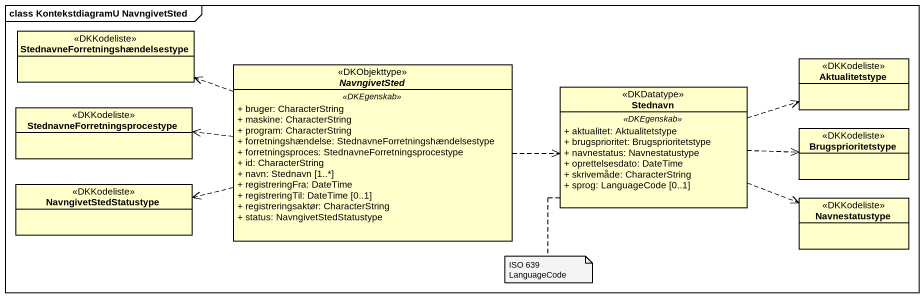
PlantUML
@startuml
mainframe class KontekstdiagramU NavngivetSted
hide circle
hide empty members
skinparam classAttributeIconSize 0
enum "StednavneForretningshændelsestype" as StednavneForretningshændelse <<DKKodeliste>>
abstract class NavngivetSted <<DKObjekttype>> {
  .. <<DKEgenskab>> ..
  + bruger: CharacterString
  + maskine: CharacterString
  + program: CharacterString
  + forretningshændelse: StednavneForretningshændelsestype
  + forretningsproces: StednavneForretningsprocestype
  + id: CharacterString
  + navn: Stednavn [1..*]
  + registreringFra: DateTime
  + registreringTil: DateTime [0..1]
  + registreringsaktør: CharacterString
  + status: NavngivetStedStatustype
}
class Stednavn <<DKDatatype>> {
  .. <<DKEgenskab>> ..
  + aktualitet: Aktualitetstype
  + brugsprioritet: Brugsprioritetstype
  + navnestatus: Navnestatustype
  + oprettelsesdato: DateTime
  + skrivemåde: CharacterString
  + sprog: LanguageCode [0..1]
}
enum Aktualitetstype <<DKKodeliste>>
enum "StednavneForretningsprocestype" as StednavneForretningsprocesty <<DKKodeliste>>
enum Brugsprioritetstype <<DKKodeliste>>
enum NavngivetStedStatustype <<DKKodeliste>>
enum Navnestatustype <<DKKodeliste>>
NavngivetSted .left.> StednavneForretningshændelse
NavngivetSted .right.> Stednavn
NavngivetSted .left.> StednavneForretningsprocesty
NavngivetSted .left.> NavngivetStedStatustype
Stednavn .right.> Aktualitetstype
Stednavn .right.> Brugsprioritetstype
Stednavn .right.> Navnestatustype
note bottom of Stednavn : ISO 639 LanguageCode
@enduml
